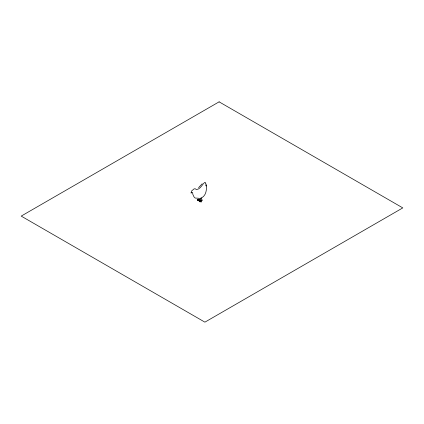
<?xml version="1.0" encoding="UTF-8"?>
<svg xmlns="http://www.w3.org/2000/svg" width="424" height="424" viewBox="0 0 424 424"><rect width="100%" height="100%" fill="white"/><g stroke="black" fill="none" stroke-linecap="round" stroke-linejoin="round"><path stroke-width="0.64" d="M201.151 200.711L199.519 201.84L201.151 200.494L200.997 202.158L201.146 200.515M199.031 199.397L199.126 198.671M201.151 200.621L201.246 197.738L200.918 198.05C201.299 197.462 200.472 200.086 200.817 200.812L201.056 200.812M198.586 187.636L202.2 183.74M198.925 199.593L198.655 198.941M201.782 197.78C206 195.501 207.119 189.321 206.069 184.891L206.25 185.993L205.857 183.693M200.859 200.775L199.163 200.976L199.778 200.6L201.321 200.706M198.49 198.209L195.167 198.061L194.028 196.948L192.777 194.219L192.676 192.507L191.637 192.496L191.012 193.127L191.637 190.938L194.028 188.929L195.167 188.722L196.312 189.581C200.467 189.252 201.835 184.981 204.516 182.537L205.243 182.336L205.656 183.539M198.888 200.642L198.877 200.934L199.026 199.508L197.404 200.552L199.036 199.269L198.888 200.642M197.197 199.54L199.201 199.264L197.197 199.54M199.121 199.227L198.792 199.656L200.324 198.782L199.121 199.227M201.241 200.451L200.912 200.881L202.444 200.006L201.241 200.451M219.107 101.845L21.2 216.102L204.893 322.155L402.8 207.898L219.107 101.845"/></g></svg>
